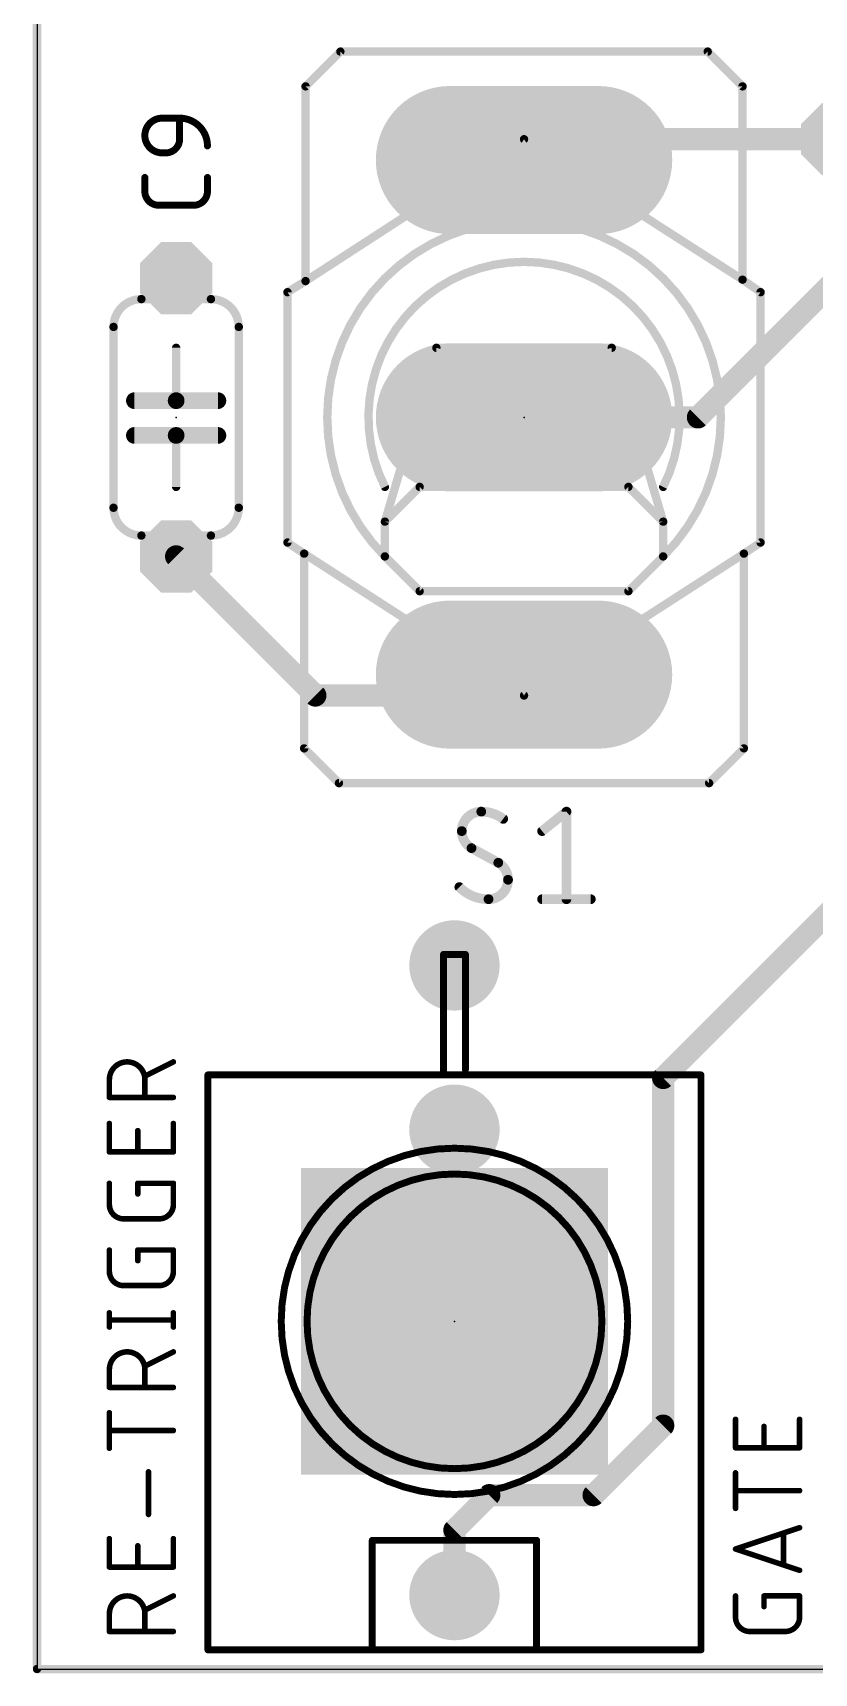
# Model space of a CAD drawing. Extents: x -0.1 to 36.3, y -0.1 to 99.1.
# Drawn here: x -0.08 to 14.19, y -0.08 to 29.88 of the extents above; entities that cross this region are included whole.
import ezdxf

# ---------------------------------------------------------------- set-up
doc = ezdxf.new("R2010")
doc.units = 0
for name, color, linetype in [('1', 12, 'CONTINUOUS'), ('16', 132, 'CONTINUOUS'), ('17', 110, 'CONTINUOUS'), ('20', 31, 'CONTINUOUS'), ('21', 253, 'CONTINUOUS'), ('23', 53, 'CONTINUOUS'), ('25', 253, 'CONTINUOUS'), ('41', 12, 'CONTINUOUS'), ('51', 253, 'CONTINUOUS')]:
    doc.layers.add(name, color=color, linetype=linetype)

# ---------------------------------------------------------------- blocks, each defined once
blk = doc.blocks.new('RECT')
blk.add_solid([(-0.5, -0.5), (0.5, -0.5), (-0.5, 0.5), (0.5, 0.5)])
blk = doc.blocks.new('OCTAGONP')
at = {"const_width": 0.5}
blk.add_lwpolyline([(-0.25, -0.1036), (-0.25, 0.1036), (-0.1036, 0.25), (0.1036, 0.25), (0.25, 0.1036), (0.25, -0.1036), (0.1036, -0.25), (-0.1036, -0.25), (-0.25, -0.1036), (-0.25, 0.1036)], dxfattribs=at)
blk = doc.blocks.new('ROUNDP')
at = {"const_width": 0.5}
blk.add_lwpolyline([(0, -0.25, 1), (0, 0.25, 1), (0, -0.25)], format="xyb", dxfattribs=at)
blk = doc.blocks.new('LONGP100')
at = {"const_width": 1}
blk.add_lwpolyline([(-0.5, 0), (0.5, 0)], dxfattribs=at)
at = {"const_width": 0.5}
for points in [[(-0.5, 0.25, 1), (-0.5, -0.25)], [(0.5, -0.25, 1), (0.5, 0.25)]]:
    blk.add_lwpolyline(points, format="xyb", dxfattribs=at)

msp = doc.modelspace()

# ---------------------------------------------------------------- linework, layer by layer
at = {"layer": '1', "const_width": 0.1524}
for points in [[(0, 99.06), (0, 0)], [(0, 0), (36.195, 0)]]:
    msp.add_lwpolyline(points, dxfattribs=at)
at = {"layer": '1', "const_width": 0.0762}
for points in [[(0, 0.0381, 1), (0, -0.0381)], [(-0.0381, 0, 1), (0.0381, 0)]]:
    msp.add_lwpolyline(points, format="xyb", dxfattribs=at)
at = {"layer": '16'}
for points, const_width in [([(0, 99.06), (0, 0)], 0.1524), ([(14.605, 27.94), (8.89, 27.94)], 0.4064), ([(8.89, 27.94), (8.89, 27.559)], 0.4064), ([(14.605, 25.4), (12.065, 22.86)], 0.4064), ([(12.065, 22.86), (8.89, 22.86)], 0.4064), ([(2.54, 20.32), (5.08, 17.78)], 0.4064), ([(8.89, 17.78), (8.89, 18.161)], 0.4064), ([(5.08, 17.78), (8.89, 17.78)], 0.4064), ([(15.875, 15.24), (11.43, 10.795)], 0.4064), ([(11.43, 10.795), (11.43, 4.445)], 0.4064), ([(11.43, 4.445), (10.16, 3.175)], 0.4064), ([(8.255, 3.175), (7.62, 2.54)], 0.4064), ([(10.16, 3.175), (8.255, 3.175)], 0.4064), ([(7.62, 2.54), (7.62, 1.35)], 0.4064), ([(0, 0), (36.195, 0)], 0.1524)]:
    msp.add_lwpolyline(points, dxfattribs=dict(at, const_width=const_width))
for points, const_width in [([(8.89, 28.0416, 1), (8.89, 27.8384)], 0.2032), ([(8.9916, 27.94, 1), (8.7884, 27.94)], 0.2032), ([(8.7884, 27.559, 1), (8.9916, 27.559)], 0.2032), ([(8.89, 22.9616, 1), (8.89, 22.7584)], 0.2032), ([(11.9932, 22.9318, 1), (12.1368, 22.7882)], 0.2032), ([(12.065, 22.7584, 1), (12.065, 22.9616)], 0.2032), ([(2.6118, 20.3918, 1), (2.4682, 20.2482)], 0.2032), ([(8.9916, 18.161, 1), (8.7884, 18.161)], 0.2032), ([(5.08, 17.8816, 1), (5.08, 17.6784)], 0.2032), ([(8.89, 17.6784, 1), (8.89, 17.8816)], 0.2032), ([(5.0082, 17.7082, 1), (5.1518, 17.8518)], 0.2032), ([(8.7884, 17.78, 1), (8.9916, 17.78)], 0.2032), ([(11.5316, 10.795, 1), (11.3284, 10.795)], 0.2032), ([(11.3582, 10.8668, 1), (11.5018, 10.7232)], 0.2032), ([(11.3284, 4.445, 1), (11.5316, 4.445)], 0.2032), ([(11.5018, 4.3732, 1), (11.3582, 4.5168)], 0.2032), ([(8.255, 3.2766, 1), (8.255, 3.0734)], 0.2032), ([(8.3268, 3.1032, 1), (8.1832, 3.2468)], 0.2032), ([(10.0882, 3.2468, 1), (10.2318, 3.1032)], 0.2032), ([(10.16, 3.0734, 1), (10.16, 3.2766)], 0.2032), ([(7.7216, 2.54, 1), (7.5184, 2.54)], 0.2032), ([(7.5482, 2.6118, 1), (7.6918, 2.4682)], 0.2032), ([(7.5184, 1.35, 1), (7.7216, 1.35)], 0.2032), ([(0, 0.0381, 1), (0, -0.0381)], 0.0762), ([(-0.0381, 0, 1), (0.0381, 0)], 0.0762)]:
    msp.add_lwpolyline(points, format="xyb", dxfattribs=dict(at, const_width=const_width))
at = {"layer": '20'}
for p, q in [((0, 99.05), (0, 0)), ((0, 0), (36.195, 0))]:
    msp.add_line(p, q, dxfattribs=at)
at = {"layer": '21'}
for points, const_width in [([(5.5372, 29.5402), (4.9022, 28.9052)], 0.1524), ([(5.5372, 29.5402), (12.2428, 29.5402)], 0.1524), ([(12.8778, 28.9052), (12.2428, 29.5402)], 0.1524), ([(4.9022, 25.3492), (4.9022, 28.9052)], 0.1524), ([(12.8778, 28.9052), (12.8778, 25.3746)], 0.1524), ([(4.9022, 25.3492), (4.572, 25.146)], 0.1524), ([(4.572, 25.146), (4.572, 20.574)], 0.1524), ([(13.208, 25.146), (12.8778, 25.3746)], 0.1524), ([(13.208, 25.146), (13.208, 20.574)], 0.1524), ([(1.397, 21.209), (1.397, 24.511)], 0.1524), ([(3.683, 21.209), (3.683, 24.511)], 0.1524), ([(2.54, 24.13), (2.54, 23.1648)], 0.1524), ([(2.54, 23.1648), (1.778, 23.1648)], 0.3048), ([(3.302, 23.1648), (2.54, 23.1648)], 0.3048), ([(2.54, 22.5298), (1.778, 22.5298)], 0.3048), ([(3.302, 22.5298), (2.54, 22.5298)], 0.3048), ([(2.54, 21.59), (2.54, 22.5298)], 0.1524), ([(4.572, 20.574), (4.8768, 20.3708)], 0.1524), ([(4.8768, 16.8148), (4.8768, 20.3708)], 0.1524), ([(12.9032, 20.3708), (13.208, 20.574)], 0.1524), ([(12.9032, 16.8148), (12.9032, 20.3708)], 0.1524), ([(4.8768, 16.8148), (5.5118, 16.1798)], 0.1524), ([(12.2682, 16.1798), (12.9032, 16.8148)], 0.1524), ([(12.2682, 16.1798), (5.5118, 16.1798)], 0.1524), ([(7.82, 13.05), (7.42, 13.05)], 0.127), ([(7.42, 13.05), (7.42, 10.85)], 0.127), ([(7.82, 10.95), (7.82, 13.05)], 0.127), ([(7.42, 10.85), (3.12, 10.85)], 0.127), ([(3.12, 10.85), (3.12, 0.35)], 0.127), ([(12.12, 10.85), (7.42, 10.85)], 0.127), ([(12.12, 0.35), (12.12, 10.85)], 0.127), ([(9.12, 2.35), (6.12, 2.35)], 0.127), ([(6.12, 2.35), (6.12, 0.35)], 0.127), ([(9.12, 0.35), (9.12, 2.35)], 0.127), ([(6.12, 0.35), (3.12, 0.35)], 0.127), ([(9.12, 0.35), (6.12, 0.35)], 0.127), ([(12.12, 0.35), (9.12, 0.35)], 0.127)]:
    msp.add_lwpolyline(points, dxfattribs=dict(at, const_width=const_width))
for points, const_width in [([(5.5372, 29.5783, 1), (5.5372, 29.5021)], 0.0762), ([(5.5641, 29.5133, 1), (5.5103, 29.5671)], 0.0762), ([(12.2697, 29.5671, 1), (12.2159, 29.5133)], 0.0762), ([(12.2428, 29.5021, 1), (12.2428, 29.5783)], 0.0762), ([(4.9403, 28.9052, 1), (4.8641, 28.9052)], 0.0762), ([(4.8753, 28.9321, 1), (4.9291, 28.8783)], 0.0762), ([(12.9159, 28.9052, 1), (12.8397, 28.9052)], 0.0762), ([(12.8509, 28.8783, 1), (12.9047, 28.9321)], 0.0762), ([(4.6101, 25.146, 1), (4.5339, 25.146)], 0.0762), ([(4.552, 25.1784, 1), (4.592, 25.1136)], 0.0762), ([(4.8641, 25.3492, 1), (4.9403, 25.3492)], 0.0762), ([(4.9222, 25.3168, 1), (4.8822, 25.3816)], 0.0762), ([(12.8995, 25.4059, 1), (12.8561, 25.3433)], 0.0762), ([(12.8397, 25.3746, 1), (12.9159, 25.3746)], 0.0762), ([(13.2461, 25.146, 1), (13.1699, 25.146)], 0.0762), ([(13.1863, 25.1147, 1), (13.2297, 25.1773)], 0.0762), ([(1.905, 25.019, 0.4142), (1.397, 24.511)], 0.1524), ([(1.905, 24.9809, 1), (1.905, 25.0571)], 0.0762), ([(3.683, 24.511, 0.4142), (3.175, 25.019)], 0.1524), ([(3.175, 25.0571, 1), (3.175, 24.9809)], 0.0762), ([(1.4351, 24.511, 1), (1.3589, 24.511)], 0.0762), ([(3.7211, 24.511, 1), (3.6449, 24.511)], 0.0762), ([(1.3589, 24.511, 1), (1.4351, 24.511)], 0.0762), ([(3.6449, 24.511, 1), (3.7211, 24.511)], 0.0762), ([(2.5781, 24.13, 1), (2.5019, 24.13)], 0.0762), ([(1.778, 23.241, 1), (1.778, 23.0886)], 0.1524), ([(2.54, 23.241, 1), (2.54, 23.0886)], 0.1524), ([(2.54, 23.0886, 1), (2.54, 23.241)], 0.1524), ([(2.5019, 23.1648, 1), (2.5781, 23.1648)], 0.0762), ([(3.302, 23.0886, 1), (3.302, 23.241)], 0.1524), ([(1.778, 22.606, 1), (1.778, 22.4536)], 0.1524), ([(2.54, 22.606, 1), (2.54, 22.4536)], 0.1524), ([(2.54, 22.4536, 1), (2.54, 22.606)], 0.1524), ([(2.5781, 22.5298, 1), (2.5019, 22.5298)], 0.0762), ([(3.302, 22.4536, 1), (3.302, 22.606)], 0.1524), ([(2.5019, 21.59, 1), (2.5781, 21.59)], 0.0762), ([(1.397, 21.209, 0.4142), (1.905, 20.701)], 0.1524), ([(1.4351, 21.209, 1), (1.3589, 21.209)], 0.0762), ([(3.175, 20.701, 0.4142), (3.683, 21.209)], 0.1524), ([(3.7211, 21.209, 1), (3.6449, 21.209)], 0.0762), ([(1.3589, 21.209, 1), (1.4351, 21.209)], 0.0762), ([(3.6449, 21.209, 1), (3.7211, 21.209)], 0.0762), ([(1.905, 20.6629, 1), (1.905, 20.7391)], 0.0762), ([(3.175, 20.7391, 1), (3.175, 20.6629)], 0.0762), ([(4.5931, 20.6057, 1), (4.5509, 20.5423)], 0.0762), ([(4.5339, 20.574, 1), (4.6101, 20.574)], 0.0762), ([(4.9149, 20.3708, 1), (4.8387, 20.3708)], 0.0762), ([(4.8557, 20.3391, 1), (4.8979, 20.4025)], 0.0762), ([(12.9413, 20.3708, 1), (12.8651, 20.3708)], 0.0762), ([(12.8821, 20.4025, 1), (12.9243, 20.3391)], 0.0762), ([(13.1699, 20.574, 1), (13.2461, 20.574)], 0.0762), ([(13.2291, 20.5423, 1), (13.1869, 20.6057)], 0.0762), ([(4.8387, 16.8148, 1), (4.9149, 16.8148)], 0.0762), ([(4.9037, 16.8417, 1), (4.8499, 16.7879)], 0.0762), ([(12.8651, 16.8148, 1), (12.9413, 16.8148)], 0.0762), ([(12.9301, 16.7879, 1), (12.8763, 16.8417)], 0.0762), ([(5.5118, 16.2179, 1), (5.5118, 16.1417)], 0.0762), ([(5.4849, 16.1529, 1), (5.5387, 16.2067)], 0.0762), ([(12.2413, 16.2067, 1), (12.2951, 16.1529)], 0.0762), ([(12.2682, 16.1417, 1), (12.2682, 16.2179)], 0.0762), ([(7.42, 13.0818, 1), (7.42, 13.0183)], 0.0635), ([(7.4517, 13.05, 1), (7.3883, 13.05)], 0.0635), ([(7.8518, 13.05, 1), (7.7883, 13.05)], 0.0635), ([(7.82, 13.0183, 1), (7.82, 13.0818)], 0.0635), ([(3.12, 10.8818, 1), (3.12, 10.8182)], 0.0635), ([(3.1518, 10.85, 1), (3.0882, 10.85)], 0.0635), ([(7.42, 10.8818, 1), (7.42, 10.8182)], 0.0635), ([(7.3883, 10.85, 1), (7.4517, 10.85)], 0.0635), ([(7.42, 10.8182, 1), (7.42, 10.8818)], 0.0635), ([(7.7883, 10.95, 1), (7.8518, 10.95)], 0.0635), ([(12.1518, 10.85, 1), (12.0883, 10.85)], 0.0635), ([(12.12, 10.8182, 1), (12.12, 10.8818)], 0.0635), ([(7.62, 3.1877, 1), (7.62, 9.5123, 1), (7.62, 3.1877)], 0.127), ([(7.62, 3.6593, 1), (7.62, 9.0407, 1), (7.62, 3.6593)], 0.127), ([(6.12, 2.3818, 1), (6.12, 2.3182)], 0.0635), ([(6.1517, 2.35, 1), (6.0883, 2.35)], 0.0635), ([(9.1518, 2.35, 1), (9.0883, 2.35)], 0.0635), ([(9.12, 2.3182, 1), (9.12, 2.3818)], 0.0635), ([(3.0882, 0.35, 1), (3.1518, 0.35)], 0.0635), ([(3.12, 0.3818, 1), (3.12, 0.3183)], 0.0635), ([(6.12, 0.3818, 1), (6.12, 0.3183)], 0.0635), ([(6.0883, 0.35, 1), (6.1517, 0.35)], 0.0635), ([(6.12, 0.3183, 1), (6.12, 0.3818)], 0.0635), ([(9.12, 0.3818, 1), (9.12, 0.3183)], 0.0635), ([(9.0883, 0.35, 1), (9.1518, 0.35)], 0.0635), ([(9.12, 0.3183, 1), (9.12, 0.3818)], 0.0635), ([(12.0883, 0.35, 1), (12.1518, 0.35)], 0.0635), ([(12.12, 0.3183, 1), (12.12, 0.3818)], 0.0635)]:
    msp.add_lwpolyline(points, format="xyb", dxfattribs=dict(at, const_width=const_width))
at = {"layer": '23'}
for p in [(2.54, 22.86), (8.89, 22.86), (7.62, 6.35)]:
    msp.add_point(p, dxfattribs=at)
at = {"layer": '25'}
for points, const_width in [([(2.286, 28.3247, 1), (2.286, 27.6897)], 0.127), ([(2.286, 28.3565, 1), (2.286, 28.293)], 0.0635), ([(2.286, 28.293, 1), (2.286, 28.3565)], 0.0635), ([(2.6353, 28.3247, 1), (2.5717, 28.3247)], 0.0635), ([(2.6035, 28.3565, 1), (2.6035, 28.293)], 0.0635), ([(3.1115, 27.8167, 0.4142), (2.6035, 28.3247)], 0.127), ([(2.6035, 28.293, 1), (2.6035, 28.3565)], 0.0635), ([(2.3495, 27.6897, 0.4142), (2.6035, 27.9437)], 0.127), ([(2.6353, 27.9437, 1), (2.5717, 27.9437)], 0.0635), ([(2.5717, 27.9437, 1), (2.6353, 27.9437)], 0.0635), ([(2.286, 27.7215, 1), (2.286, 27.658)], 0.0635), ([(2.286, 27.658, 1), (2.286, 27.7215)], 0.0635), ([(2.3495, 27.7215, 1), (2.3495, 27.658)], 0.0635), ([(2.3495, 27.658, 1), (2.3495, 27.7215)], 0.0635), ([(3.0797, 27.8167, 1), (3.1433, 27.8167)], 0.0635), ([(2.0003, 27.2415, 1), (1.9368, 27.2415)], 0.0635), ([(3.1433, 27.2415, 1), (3.0797, 27.2415)], 0.0635), ([(1.9685, 26.9875, 0.4142), (2.2225, 26.7335)], 0.127), ([(2.0003, 26.9875, 1), (1.9368, 26.9875)], 0.0635), ([(1.9368, 26.9875, 1), (2.0003, 26.9875)], 0.0635), ([(2.8575, 26.7335, 0.4142), (3.1115, 26.9875)], 0.127), ([(3.1433, 26.9875, 1), (3.0797, 26.9875)], 0.0635), ([(3.0797, 26.9875, 1), (3.1433, 26.9875)], 0.0635), ([(2.2225, 26.7653, 1), (2.2225, 26.7018)], 0.0635), ([(2.2225, 26.7018, 1), (2.2225, 26.7653)], 0.0635), ([(2.8575, 26.7653, 1), (2.8575, 26.7018)], 0.0635), ([(2.8575, 26.7018, 1), (2.8575, 26.7653)], 0.0635), ([(8.109, 15.6591, 0.4142), (7.7534, 15.3035)], 0.1778), ([(8.509, 15.5258, 0.1623), (8.109, 15.6591)], 0.1778), ([(8.1089, 15.7035, 1), (8.109, 15.6147)], 0.0889), ([(8.109, 15.6147, 1), (8.109, 15.7035)], 0.0889), ([(8.4823, 15.4902, 1), (8.5357, 15.5613)], 0.0889), ([(9.7089, 15.6591, 1), (9.62, 15.6591)], 0.0889), ([(9.6922, 15.6244, 1), (9.6367, 15.6938)], 0.0889), ([(7.7978, 15.3035, 1), (7.7089, 15.3035)], 0.0889), ([(7.7089, 15.3035, 1), (7.7978, 15.3035)], 0.0889), ([(7.7534, 15.3035, 0.2656), (7.9312, 14.9924)], 0.1778), ([(9.1922, 15.3382, 1), (9.2477, 15.2688)], 0.0889), ([(7.9524, 15.0314, 1), (7.9099, 14.9533)], 0.0889), ([(7.9086, 14.9541, 1), (7.9537, 15.0306)], 0.0889), ([(8.5979, 14.4145, 0.2656), (8.4201, 14.7256)], 0.1778), ([(8.4427, 14.7639, 1), (8.3975, 14.6874)], 0.0889), ([(8.3988, 14.6866, 1), (8.4414, 14.7647)], 0.0889), ([(8.2423, 14.0589, 0.4142), (8.5979, 14.4145)], 0.1778), ([(8.6424, 14.4145, 1), (8.5535, 14.4145)], 0.0889), ([(8.5535, 14.4145, 1), (8.6424, 14.4145)], 0.0889), ([(7.7089, 14.2812, 0.2), (8.2423, 14.0589)], 0.1778), ([(7.7405, 14.3124, 1), (7.6773, 14.2499)], 0.0889), ([(8.2423, 14.1034, 1), (8.2423, 14.0145)], 0.0889), ([(8.2423, 14.0145, 1), (8.2423, 14.1033)], 0.0889), ([(9.2199, 14.1034, 1), (9.2199, 14.0145)], 0.0889), ([(9.62, 14.0589, 1), (9.7089, 14.0589)], 0.0889), ([(10.1089, 14.0145, 1), (10.1089, 14.1034)], 0.0889), ([(1.9699, 10.7639, 1), (1.3208, 10.7639)], 0.1016), ([(2.5006, 11.0658, 1), (2.4778, 11.1112)], 0.0508), ([(1.3462, 10.7639, 1), (1.2954, 10.7639)], 0.0508), ([(1.2954, 10.7639, 1), (1.3462, 10.7639)], 0.0508), ([(1.9586, 10.8516, 1), (1.9813, 10.8061)], 0.0508), ([(1.9953, 10.7639, 1), (1.9445, 10.7639)], 0.0508), ([(1.9445, 10.7639, 1), (1.9953, 10.7639)], 0.0508), ([(1.3208, 10.4648, 1), (1.3208, 10.414)], 0.0508), ([(2.4892, 10.414, 1), (2.4892, 10.4648)], 0.0508), ([(1.2954, 10.4394, 1), (1.3462, 10.4394)], 0.0508), ([(1.9445, 10.4394, 1), (1.9953, 10.4394)], 0.0508), ([(1.3462, 9.963, 1), (1.2954, 9.963)], 0.0508), ([(2.5146, 9.963, 1), (2.4638, 9.963)], 0.0508), ([(1.8655, 9.8331, 1), (1.8147, 9.8331)], 0.0508), ([(1.3208, 9.4691, 1), (1.3208, 9.4183)], 0.0508), ([(1.2954, 9.4437, 1), (1.3462, 9.4437)], 0.0508), ([(1.8147, 9.4437, 1), (1.8655, 9.4437)], 0.0508), ([(2.4638, 9.4437, 1), (2.5146, 9.4437)], 0.0508), ([(2.4892, 9.4183, 1), (2.4892, 9.4691)], 0.0508), ([(1.3462, 8.8713, 1), (1.2954, 8.8713)], 0.0508), ([(1.8655, 8.8713, 1), (1.8147, 8.8713)], 0.0508), ([(1.8401, 8.8967, 1), (1.8401, 8.8459)], 0.0508), ([(1.8147, 8.6766, 1), (1.8655, 8.6766)], 0.0508), ([(2.5146, 8.8713, 1), (2.4638, 8.8713)], 0.0508), ([(2.4892, 8.8459, 1), (2.4892, 8.8967)], 0.0508), ([(1.3208, 8.4819, 0.4142), (1.5804, 8.2222)], 0.1016), ([(1.3462, 8.4819, 1), (1.2954, 8.4819)], 0.0508), ([(1.2954, 8.4819, 1), (1.3462, 8.4819)], 0.0508), ([(2.2296, 8.2222, 0.4142), (2.4892, 8.4819)], 0.1016), ([(2.5146, 8.4819, 1), (2.4638, 8.4819)], 0.0508), ([(2.4638, 8.4819, 1), (2.5146, 8.4819)], 0.0508), ([(1.5804, 8.2476, 1), (1.5804, 8.1968)], 0.0508), ([(1.5804, 8.1968, 1), (1.5804, 8.2476)], 0.0508), ([(2.2296, 8.2476, 1), (2.2296, 8.1968)], 0.0508), ([(2.2296, 8.1968, 1), (2.2296, 8.2476)], 0.0508), ([(1.3462, 7.6521, 1), (1.2954, 7.6521)], 0.0508), ([(1.8655, 7.6521, 1), (1.8147, 7.6521)], 0.0508), ([(1.8401, 7.6775, 1), (1.8401, 7.6267)], 0.0508), ([(2.5146, 7.6521, 1), (2.4638, 7.6521)], 0.0508), ([(2.4892, 7.6267, 1), (2.4892, 7.6775)], 0.0508), ([(1.3208, 7.2627, 0.4142), (1.5804, 7.003)], 0.1016), ([(1.3462, 7.2627, 1), (1.2954, 7.2627)], 0.0508), ([(1.2954, 7.2627, 1), (1.3462, 7.2627)], 0.0508), ([(1.8147, 7.4574, 1), (1.8655, 7.4574)], 0.0508), ([(2.2296, 7.003, 0.4142), (2.4892, 7.2627)], 0.1016), ([(2.5146, 7.2627, 1), (2.4638, 7.2627)], 0.0508), ([(2.4638, 7.2627, 1), (2.5146, 7.2627)], 0.0508), ([(1.5804, 7.0284, 1), (1.5804, 6.9776)], 0.0508), ([(1.5804, 6.9776, 1), (1.5804, 7.0284)], 0.0508), ([(2.2296, 7.0284, 1), (2.2296, 6.9776)], 0.0508), ([(2.2296, 6.9776, 1), (2.2296, 7.0284)], 0.0508), ([(1.3462, 6.5049, 1), (1.2954, 6.5049)], 0.0508), ([(1.3208, 6.4005, 1), (1.3208, 6.3497)], 0.0508), ([(2.5146, 6.5049, 1), (2.4638, 6.5049)], 0.0508), ([(2.4892, 6.3497, 1), (2.4892, 6.4005)], 0.0508), ([(1.2954, 6.2453, 1), (1.3462, 6.2453)], 0.0508), ([(2.4638, 6.2453, 1), (2.5146, 6.2453)], 0.0508), ([(1.9699, 5.468, 1), (1.3208, 5.468)], 0.1016), ([(2.5006, 5.7699, 1), (2.4778, 5.8153)], 0.0508), ([(1.3462, 5.468, 1), (1.2954, 5.468)], 0.0508), ([(1.2954, 5.468, 1), (1.3462, 5.468)], 0.0508), ([(1.9586, 5.5557, 1), (1.9813, 5.5102)], 0.0508), ([(1.9953, 5.468, 1), (1.9445, 5.468)], 0.0508), ([(1.9445, 5.468, 1), (1.9953, 5.468)], 0.0508), ([(1.3208, 5.1689, 1), (1.3208, 5.1181)], 0.0508), ([(1.2954, 5.1435, 1), (1.3462, 5.1435)], 0.0508), ([(1.9445, 5.1435, 1), (1.9953, 5.1435)], 0.0508), ([(2.4892, 5.1181, 1), (2.4892, 5.1689)], 0.0508), ([(1.3462, 4.6803, 1), (1.2954, 4.6803)], 0.0508), ([(12.7762, 4.5601, 1), (12.7254, 4.5601)], 0.0508), ([(13.9446, 4.5601, 1), (13.8938, 4.5601)], 0.0508), ([(1.3208, 4.3812, 1), (1.3208, 4.3304)], 0.0508), ([(2.4892, 4.3304, 1), (2.4892, 4.3812)], 0.0508), ([(13.2955, 4.4303, 1), (13.2447, 4.4303)], 0.0508), ([(1.2954, 4.0312, 1), (1.3462, 4.0312)], 0.0508), ([(12.7508, 4.0663, 1), (12.7508, 4.0155)], 0.0508), ([(12.7254, 4.0409, 1), (12.7762, 4.0409)], 0.0508), ([(13.2447, 4.0409, 1), (13.2955, 4.0409)], 0.0508), ([(13.8938, 4.0409, 1), (13.9446, 4.0409)], 0.0508), ([(13.9192, 4.0155, 1), (13.9192, 4.0663)], 0.0508), ([(2.0602, 3.6023, 1), (2.0094, 3.6023)], 0.0508), ([(12.7762, 3.5828, 1), (12.7254, 3.5828)], 0.0508), ([(12.7508, 3.2837, 1), (12.7508, 3.2329)], 0.0508), ([(13.9192, 3.2329, 1), (13.9192, 3.2837)], 0.0508), ([(2.0094, 2.8233, 1), (2.0602, 2.8233)], 0.0508), ([(12.7254, 2.9337, 1), (12.7762, 2.9337)], 0.0508), ([(1.3462, 2.3811, 1), (1.2954, 2.3811)], 0.0508), ([(2.5146, 2.3811, 1), (2.4638, 2.3811)], 0.0508), ([(13.6525, 2.4836, 1), (13.6017, 2.4836)], 0.0508), ([(13.9272, 2.5568, 1), (13.9112, 2.605)], 0.0508), ([(1.8655, 2.2513, 1), (1.8147, 2.2513)], 0.0508), ([(12.7588, 2.2155, 1), (12.7428, 2.1674)], 0.0508), ([(12.7428, 2.2155, 1), (12.7588, 2.1674)], 0.0508), ([(1.3208, 1.8872, 1), (1.3208, 1.8364)], 0.0508), ([(1.2954, 1.8618, 1), (1.3462, 1.8618)], 0.0508), ([(1.8147, 1.8618, 1), (1.8655, 1.8618)], 0.0508), ([(2.4638, 1.8618, 1), (2.5146, 1.8618)], 0.0508), ([(2.4892, 1.8364, 1), (2.4892, 1.8872)], 0.0508), ([(13.6017, 1.8994, 1), (13.6525, 1.8994)], 0.0508), ([(13.9112, 1.7779, 1), (13.9272, 1.8261)], 0.0508), ([(1.9699, 1.0104, 1), (1.3208, 1.0104)], 0.1016), ([(2.5006, 1.3122, 1), (2.4778, 1.3576)], 0.0508), ([(12.7762, 1.3349, 1), (12.7254, 1.3349)], 0.0508), ([(13.2955, 1.3349, 1), (13.2447, 1.3349)], 0.0508), ([(13.2701, 1.3603, 1), (13.2701, 1.3095)], 0.0508), ([(13.9446, 1.3349, 1), (13.8938, 1.3349)], 0.0508), ([(13.9192, 1.3095, 1), (13.9192, 1.3603)], 0.0508), ([(1.3462, 1.0104, 1), (1.2954, 1.0104)], 0.0508), ([(1.2954, 1.0104, 1), (1.3462, 1.0104)], 0.0508), ([(1.9586, 1.098, 1), (1.9813, 1.0525)], 0.0508), ([(1.9953, 1.0104, 1), (1.9445, 1.0104)], 0.0508), ([(1.9445, 1.0104, 1), (1.9953, 1.0104)], 0.0508), ([(12.7508, 0.9454, 0.4142), (13.0104, 0.6858)], 0.1016), ([(12.7762, 0.9454, 1), (12.7254, 0.9454)], 0.0508), ([(12.7254, 0.9454, 1), (12.7762, 0.9454)], 0.0508), ([(13.2447, 1.1402, 1), (13.2955, 1.1402)], 0.0508), ([(13.6596, 0.6858, 0.4142), (13.9192, 0.9454)], 0.1016), ([(13.9446, 0.9454, 1), (13.8938, 0.9454)], 0.0508), ([(13.8938, 0.9454, 1), (13.9446, 0.9454)], 0.0508), ([(1.3208, 0.7112, 1), (1.3208, 0.6604)], 0.0508), ([(1.2954, 0.6858, 1), (1.3462, 0.6858)], 0.0508), ([(1.9445, 0.6858, 1), (1.9953, 0.6858)], 0.0508), ([(2.4892, 0.6604, 1), (2.4892, 0.7112)], 0.0508), ([(13.0104, 0.7112, 1), (13.0104, 0.6604)], 0.0508), ([(13.0104, 0.6604, 1), (13.0104, 0.7112)], 0.0508), ([(13.6596, 0.7112, 1), (13.6596, 0.6604)], 0.0508), ([(13.6596, 0.6604, 1), (13.6596, 0.7112)], 0.0508)]:
    msp.add_lwpolyline(points, format="xyb", dxfattribs=dict(at, const_width=const_width))
for points, const_width in [([(2.286, 28.3247), (2.6035, 28.3247)], 0.127), ([(2.6035, 28.3247), (2.6035, 27.9437)], 0.127), ([(2.3495, 27.6897), (2.286, 27.6897)], 0.127), ([(1.9685, 26.9875), (1.9685, 27.2415)], 0.127), ([(3.1115, 27.2415), (3.1115, 26.9875)], 0.127), ([(2.8575, 26.7335), (2.2225, 26.7335)], 0.127), ([(9.2199, 15.3035), (9.6644, 15.6591)], 0.1778), ([(9.6644, 15.6591), (9.6644, 14.0589)], 0.1778), ([(8.4201, 14.7256), (7.9312, 14.9924)], 0.1778), ([(9.2199, 14.0589), (10.1089, 14.0589)], 0.1778), ([(2.4892, 11.0885), (1.9699, 10.8289)], 0.1016), ([(1.3208, 10.4394), (1.3208, 10.7639)], 0.1016), ([(1.9699, 10.7639), (1.9699, 10.4394)], 0.1016), ([(2.4892, 10.4394), (1.3208, 10.4394)], 0.1016), ([(1.3208, 9.4437), (1.3208, 9.963)], 0.1016), ([(2.4892, 9.963), (2.4892, 9.4437)], 0.1016), ([(1.8401, 9.4437), (1.8401, 9.8331)], 0.1016), ([(2.4892, 9.4437), (1.3208, 9.4437)], 0.1016), ([(1.3208, 8.4819), (1.3208, 8.8713)], 0.1016), ([(1.8401, 8.6766), (1.8401, 8.8713)], 0.1016), ([(1.8401, 8.8713), (2.4892, 8.8713)], 0.1016), ([(2.4892, 8.8713), (2.4892, 8.4819)], 0.1016), ([(2.2296, 8.2222), (1.5804, 8.2222)], 0.1016), ([(1.3208, 7.2627), (1.3208, 7.6521)], 0.1016), ([(1.8401, 7.4574), (1.8401, 7.6521)], 0.1016), ([(1.8401, 7.6521), (2.4892, 7.6521)], 0.1016), ([(2.4892, 7.6521), (2.4892, 7.2627)], 0.1016), ([(2.2296, 7.003), (1.5804, 7.003)], 0.1016), ([(1.3208, 6.2453), (1.3208, 6.5049)], 0.1016), ([(1.3208, 6.3751), (2.4892, 6.3751)], 0.1016), ([(2.4892, 6.2453), (2.4892, 6.5049)], 0.1016), ([(2.4892, 5.7926), (1.9699, 5.533)], 0.1016), ([(1.3208, 5.1435), (1.3208, 5.468)], 0.1016), ([(1.9699, 5.468), (1.9699, 5.1435)], 0.1016), ([(2.4892, 5.1435), (1.3208, 5.1435)], 0.1016), ([(1.3208, 4.0312), (1.3208, 4.6803)], 0.1016), ([(12.7508, 4.0409), (12.7508, 4.5601)], 0.1016), ([(13.9192, 4.5601), (13.9192, 4.0409)], 0.1016), ([(2.4892, 4.3558), (1.3208, 4.3558)], 0.1016), ([(13.2701, 4.0409), (13.2701, 4.4303)], 0.1016), ([(13.9192, 4.0409), (12.7508, 4.0409)], 0.1016), ([(2.0348, 2.8233), (2.0348, 3.6023)], 0.1016), ([(12.7508, 2.9337), (12.7508, 3.5828)], 0.1016), ([(13.9192, 3.2583), (12.7508, 3.2583)], 0.1016), ([(1.3208, 1.8618), (1.3208, 2.3811)], 0.1016), ([(2.4892, 2.3811), (2.4892, 1.8618)], 0.1016), ([(12.7508, 2.1915), (13.9192, 2.5809)], 0.1016), ([(13.6271, 2.4836), (13.6271, 1.8994)], 0.1016), ([(1.8401, 1.8618), (1.8401, 2.2513)], 0.1016), ([(13.9192, 1.802), (12.7508, 2.1915)], 0.1016), ([(2.4892, 1.8618), (1.3208, 1.8618)], 0.1016), ([(2.4892, 1.3349), (1.9699, 1.0753)], 0.1016), ([(12.7508, 0.9454), (12.7508, 1.3349)], 0.1016), ([(13.2701, 1.1402), (13.2701, 1.3349)], 0.1016), ([(13.2701, 1.3349), (13.9192, 1.3349)], 0.1016), ([(13.9192, 1.3349), (13.9192, 0.9454)], 0.1016), ([(1.3208, 0.6858), (1.3208, 1.0104)], 0.1016), ([(1.9699, 1.0104), (1.9699, 0.6858)], 0.1016), ([(2.4892, 0.6858), (1.3208, 0.6858)], 0.1016), ([(13.6596, 0.6858), (13.0104, 0.6858)], 0.1016)]:
    msp.add_lwpolyline(points, dxfattribs=dict(at, const_width=const_width))
at = {"layer": '51', "const_width": 0.1524}
for points in [[(8.89, 27.94), (4.9022, 25.3492)], [(12.8778, 25.3746), (8.89, 27.94)], [(1.905, 25.019), (3.175, 25.019)], [(7.2898, 24.13), (6.35, 20.955)], [(7.2898, 24.13), (10.4902, 24.13)], [(10.4902, 24.13), (11.43, 20.955)], [(6.985, 21.59), (6.35, 20.955)], [(6.985, 21.59), (10.795, 21.59)], [(10.795, 21.59), (11.43, 20.955)], [(6.35, 20.32), (6.35, 20.955)], [(11.43, 20.955), (11.43, 20.32)], [(1.905, 20.701), (3.175, 20.701)], [(4.8768, 20.3708), (8.89, 17.78)], [(6.35, 20.32), (6.985, 19.685)], [(8.89, 17.78), (12.9032, 20.3708)], [(10.795, 19.685), (11.43, 20.32)], [(10.795, 19.685), (6.985, 19.685)]]:
    msp.add_lwpolyline(points, dxfattribs=at)
at = {"layer": '51'}
for points, const_width in [([(8.9106, 27.972, 1), (8.8694, 27.908)], 0.0762), ([(8.9108, 27.9081, 1), (8.8692, 27.9719)], 0.0762), ([(11.43, 20.32, 2.4142), (6.35, 20.32)], 0.1524), ([(11.43, 21.59, 1.618), (6.35, 21.59)], 0.1524), ([(4.8814, 25.3811, 1), (4.923, 25.3173)], 0.0762), ([(12.8572, 25.3426, 1), (12.8984, 25.4066)], 0.0762), ([(1.905, 25.0571, 1), (1.905, 24.9809)], 0.0762), ([(3.175, 24.9809, 1), (3.175, 25.0571)], 0.0762), ([(7.2898, 24.1681, 1), (7.2898, 24.0919)], 0.0762), ([(7.3263, 24.1192, 1), (7.2533, 24.1408)], 0.0762), ([(10.5267, 24.1408, 1), (10.4537, 24.1192)], 0.0762), ([(10.4902, 24.0919, 1), (10.4902, 24.1681)], 0.0762), ([(6.3159, 21.573, 1), (6.3841, 21.607)], 0.0762), ([(6.985, 21.6281, 1), (6.985, 21.5519)], 0.0762), ([(7.0119, 21.5631, 1), (6.9581, 21.6169)], 0.0762), ([(10.8219, 21.6169, 1), (10.7681, 21.5631)], 0.0762), ([(10.795, 21.5519, 1), (10.795, 21.6281)], 0.0762), ([(11.3959, 21.607, 1), (11.4641, 21.573)], 0.0762), ([(6.3881, 20.955, 1), (6.3119, 20.955)], 0.0762), ([(6.3135, 20.9658, 1), (6.3865, 20.9442)], 0.0762), ([(6.3231, 20.9819, 1), (6.3769, 20.9281)], 0.0762), ([(11.4681, 20.955, 1), (11.3919, 20.955)], 0.0762), ([(11.3935, 20.9442, 1), (11.4665, 20.9658)], 0.0762), ([(11.4031, 20.9281, 1), (11.4569, 20.9819)], 0.0762), ([(1.905, 20.7391, 1), (1.905, 20.6629)], 0.0762), ([(3.175, 20.6629, 1), (3.175, 20.7391)], 0.0762), ([(4.8975, 20.4028, 1), (4.8561, 20.3388)], 0.0762), ([(6.3769, 20.3469, 1), (6.3231, 20.2931)], 0.0762), ([(6.3231, 20.2931, 1), (6.3769, 20.3469)], 0.0762), ([(11.4031, 20.3469, 1), (11.4569, 20.2931)], 0.0762), ([(11.4569, 20.2931, 1), (11.4031, 20.3469)], 0.0762), ([(12.9239, 20.3388, 1), (12.8825, 20.4028)], 0.0762), ([(6.3119, 20.32, 1), (6.3881, 20.32)], 0.0762), ([(11.3919, 20.32, 1), (11.4681, 20.32)], 0.0762), ([(6.985, 19.7231, 1), (6.985, 19.6469)], 0.0762), ([(6.9581, 19.6581, 1), (7.0119, 19.7119)], 0.0762), ([(10.7681, 19.7119, 1), (10.8219, 19.6581)], 0.0762), ([(10.795, 19.6469, 1), (10.795, 19.7231)], 0.0762), ([(8.8693, 17.812, 1), (8.9107, 17.748)], 0.0762), ([(8.8693, 17.748, 1), (8.9107, 17.812)], 0.0762)]:
    msp.add_lwpolyline(points, format="xyb", dxfattribs=dict(at, const_width=const_width))

# ---------------------------------------------------------------- block references
at = {"layer": '17', "xscale": 2.7051, "yscale": 2.7051}
for p in [(8.89, 27.559), (8.89, 27.559), (8.89, 22.86), (8.89, 22.86), (8.89, 18.161), (8.89, 18.161)]:
    msp.add_blockref('LONGP100', p, dxfattribs=at)
at = {"layer": '17'}
for name, p, xscale, yscale, rotation in [('OCTAGONP', (14.605, 27.94), 1.3208, 1.3208, 180), ('OCTAGONP', (14.605, 27.94), 1.3208, 1.3208, 180), ('OCTAGONP', (2.54, 25.4), 1.3208, 1.3208, 270), ('OCTAGONP', (2.54, 25.4), 1.3208, 1.3208, 270), ('OCTAGONP', (2.54, 20.32), 1.3208, 1.3208, 270), ('OCTAGONP', (2.54, 20.32), 1.3208, 1.3208, 270), ('ROUNDP', (7.62, 12.85), 1.65, 1.65, 180), ('ROUNDP', (7.62, 12.85), 1.65, 1.65, 180), ('ROUNDP', (7.62, 9.85), 1.65, 1.65, 180), ('ROUNDP', (7.62, 9.85), 1.65, 1.65, 180), ('ROUNDP', (7.62, 1.35), 1.65, 1.65, 180), ('ROUNDP', (7.62, 1.35), 1.65, 1.65, 180)]:
    msp.add_blockref(name, p, dxfattribs=dict(at, xscale=xscale, yscale=yscale, rotation=rotation))
at = {"layer": '41', "xscale": 5.6, "yscale": 5.6, "rotation": 180}
msp.add_blockref('RECT', (7.62, 6.35), dxfattribs=at)
at = {"layer": '51', "xscale": 0.381, "yscale": 0.762, "rotation": 270}
for p in [(2.54, 25.2095), (2.54, 20.5105)]:
    msp.add_blockref('RECT', p, dxfattribs=at)

doc.saveas('drawing.dxf')
